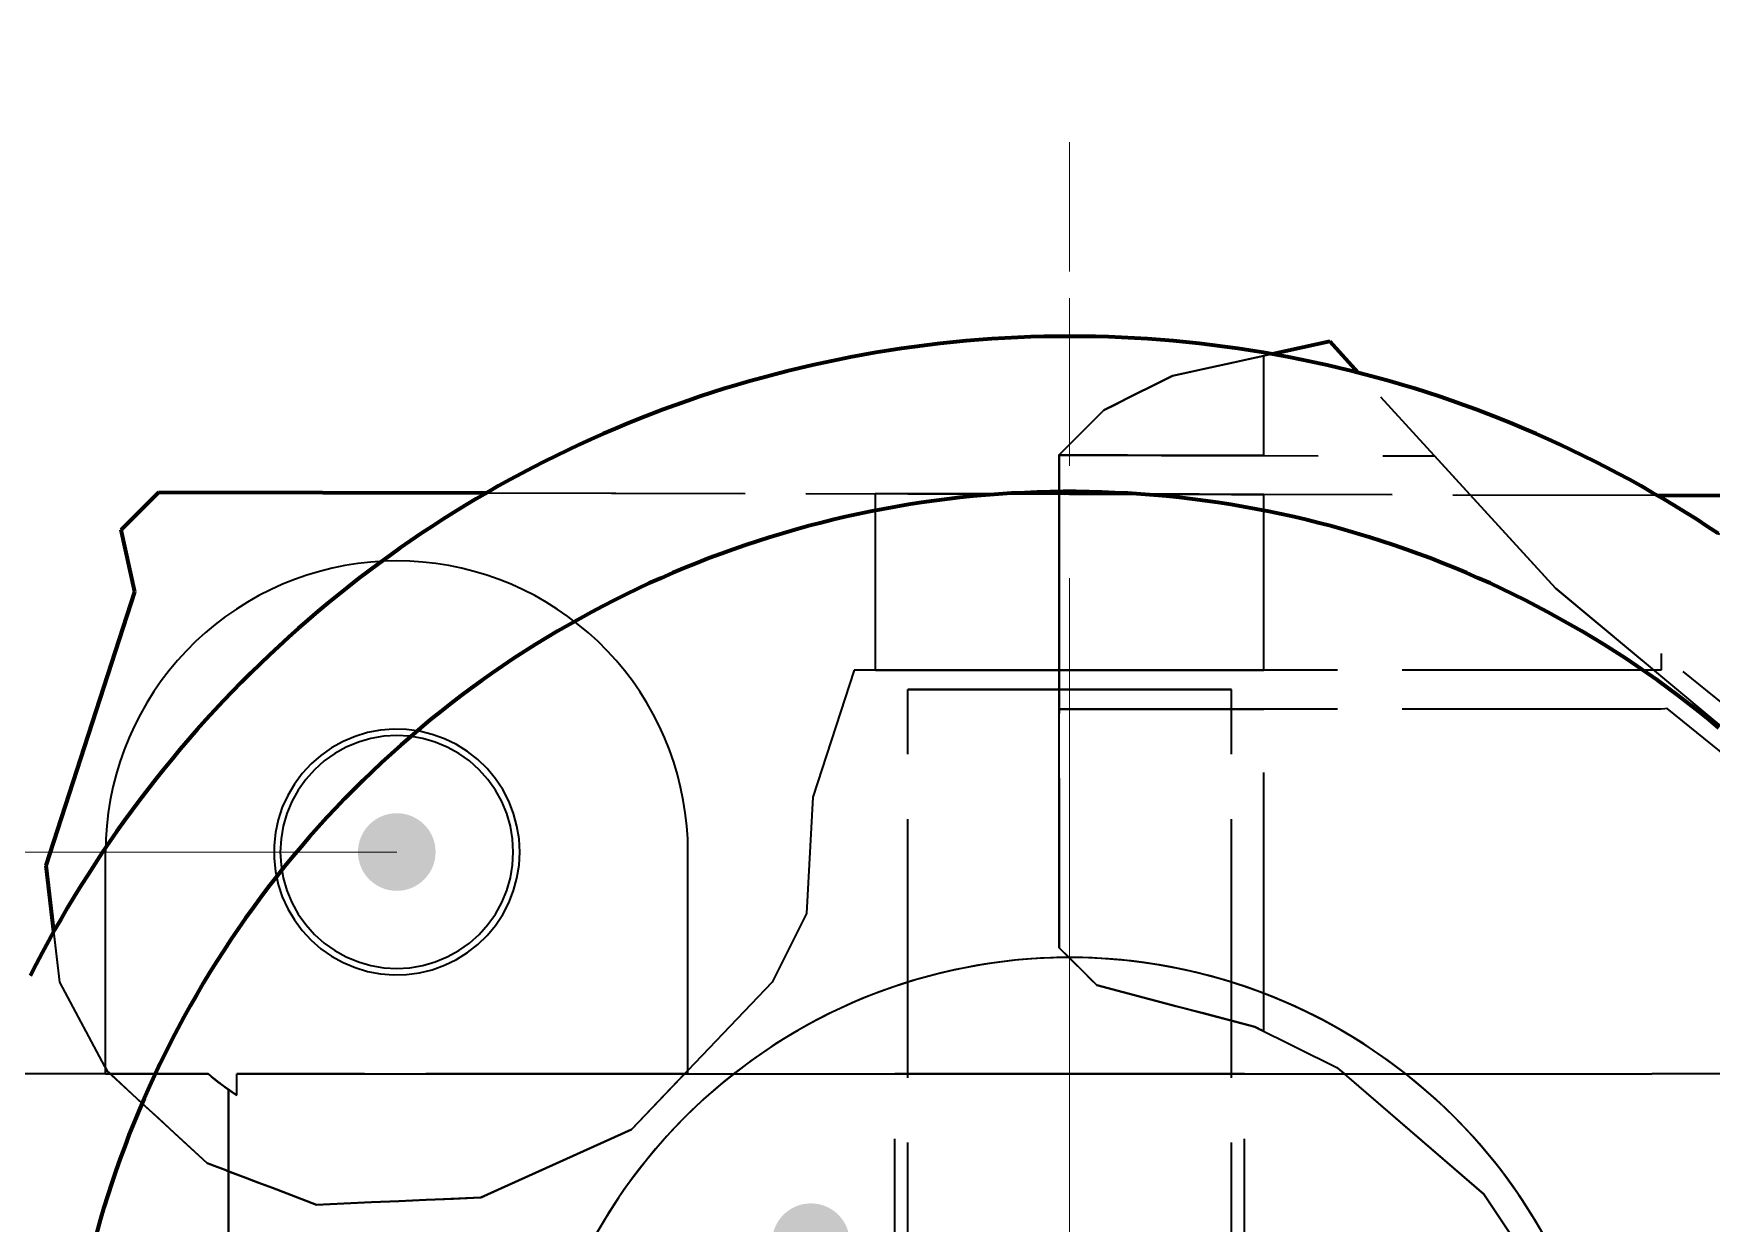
# Model space of a CAD drawing. Header units: millimetres. Extents: x 0 to 2208, y 0 to 420.
# Drawn here: x 793.34 to 819.27, y 328.95 to 347.33 of the extents above; entities that cross this region are included whole.
import ezdxf

# ---------------------------------------------------------------- set-up
doc = ezdxf.new("R2010")
doc.units = ezdxf.units.MM
doc.linetypes.add('IRAM-E-TRAZOS', pattern=[5, 4, -1])
doc.linetypes.add('IRAM-F-TRAZO-PUNTO', pattern=[20, 15, -2, 1, -2])
for name, color, linetype, lineweight in [('01-VISIBLE', 7, 'CONTINUOUS', 70), ('02-OCULTA', 4, 'IRAM-E-TRAZOS', 35), ('03-EJE', 1, 'IRAM-F-TRAZO-PUNTO', 18), ('08-FINA', 5, 'CONTINUOUS', 18)]:
    doc.layers.add(name, color=color, linetype=linetype, lineweight=lineweight)

msp = doc.modelspace()

# ---------------------------------------------------------------- hatches: boundary and pattern name
at = {"layer": '08-FINA'}
h = msp.add_hatch(color=7, dxfattribs=at)
h.dxf.hatch_style = 1
edge = h.paths.add_edge_path()
edge.add_arc((798.954, 334.685), 0.6, 0, 360)
h = msp.add_hatch(color=7, dxfattribs=at)
h.dxf.hatch_style = 1
edge = h.paths.add_edge_path()
edge.add_arc((805.354, 328.655), 0.6, 0, 360)

# ---------------------------------------------------------------- linework, layer by layer
at = {"layer": '01-VISIBLE'}
for points in [[(809.354, 342.655), (809.154, 342.654), (808.953, 342.651), (808.753, 342.645), (808.552, 342.637), (808.352, 342.627), (808.152, 342.615), (807.952, 342.6), (807.752, 342.584), (807.552, 342.565), (807.353, 342.543), (807.154, 342.52), (806.955, 342.494), (806.756, 342.467), (806.558, 342.437), (806.36, 342.404), (806.163, 342.37), (805.966, 342.333), (805.769, 342.294), (805.573, 342.253), (805.377, 342.21), (805.181, 342.165), (804.987, 342.117), (804.792, 342.067), (804.599, 342.015), (804.406, 341.961), (804.213, 341.905), (804.021, 341.847), (803.83, 341.786), (803.64, 341.724), (803.45, 341.659), (803.261, 341.592), (803.072, 341.523), (802.885, 341.452), (802.698, 341.379), (802.512, 341.304), (802.327, 341.227), (802.143, 341.147), (801.96, 341.066), (801.777, 340.983), (801.596, 340.897), (801.415, 340.81), (801.236, 340.72), (801.058, 340.629), (800.88, 340.535), (800.704, 340.44), (800.528, 340.343), (800.354, 340.243), (800.181, 340.142), (800.009, 340.039), (799.838, 339.934), (799.669, 339.827), (799.5, 339.718), (799.333, 339.608), (799.167, 339.495), (799.002, 339.381), (798.839, 339.264), (798.677, 339.146), (798.516, 339.026), (798.357, 338.905), (798.199, 338.781), (798.042, 338.656), (797.887, 338.529), (797.733, 338.401), (797.58, 338.27), (797.43, 338.138), (797.28, 338.005), (797.132, 337.869), (796.986, 337.732), (796.841, 337.594), (796.697, 337.454), (796.556, 337.312), (796.415, 337.168), (796.277, 337.024), (796.14, 336.877), (796.004, 336.729), (795.871, 336.58), (795.739, 336.429), (795.608, 336.276), (795.48, 336.122), (795.353, 335.967), (795.228, 335.81), (795.104, 335.652), (794.983, 335.493), (794.863, 335.332), (794.745, 335.17), (794.629, 335.007), (794.514, 334.842), (794.402, 334.676), (794.291, 334.509), (794.182, 334.34), (794.075, 334.171), (793.97, 334), (793.867, 333.828), (793.766, 333.655), (793.666, 333.481), (793.569, 333.305), (793.474, 333.129), (793.38, 332.952), (793.289, 332.773)], [(819.375, 339.608), (819.208, 339.718), (819.04, 339.827), (818.87, 339.934), (818.699, 340.039), (818.527, 340.142), (818.354, 340.243), (818.18, 340.343), (818.005, 340.44), (817.828, 340.535), (817.651, 340.629), (817.472, 340.72), (817.293, 340.81), (817.112, 340.897), (816.931, 340.983), (816.749, 341.066), (816.565, 341.147), (816.381, 341.227), (816.196, 341.304), (816.01, 341.379), (815.824, 341.452), (815.636, 341.523), (815.448, 341.592), (815.259, 341.659), (815.069, 341.724), (814.878, 341.786), (814.687, 341.847), (814.495, 341.905), (814.303, 341.961), (814.11, 342.015), (813.916, 342.067), (813.722, 342.117), (813.527, 342.165), (813.332, 342.21), (813.136, 342.253), (812.94, 342.294), (812.743, 342.333), (812.546, 342.37), (812.348, 342.404), (812.15, 342.437), (811.952, 342.467), (811.753, 342.494), (811.554, 342.52), (811.355, 342.543), (811.156, 342.565), (810.956, 342.584), (810.756, 342.6), (810.556, 342.615), (810.356, 342.627), (810.156, 342.637), (809.956, 342.645), (809.755, 342.651), (809.555, 342.654), (809.354, 342.655)], [(813.374, 342.575), (812.484, 342.381)], [(813.815, 342.093), (813.374, 342.575)], [(819.39, 336.598), (819.236, 336.726), (819.081, 336.852), (818.923, 336.975), (818.765, 337.097), (818.604, 337.217), (818.443, 337.334), (818.279, 337.45), (818.114, 337.563), (817.948, 337.674), (817.781, 337.783), (817.611, 337.89), (817.441, 337.995), (817.269, 338.098), (817.096, 338.198), (816.922, 338.296), (816.747, 338.392), (816.57, 338.486), (816.392, 338.577), (816.213, 338.666), (816.033, 338.753), (815.851, 338.838), (815.669, 338.92), (815.485, 339), (815.301, 339.077), (815.116, 339.152), (814.929, 339.225), (814.742, 339.295), (814.554, 339.363), (814.365, 339.428), (814.175, 339.491), (813.984, 339.552), (813.793, 339.61), (813.601, 339.666), (813.408, 339.719), (813.214, 339.77), (813.02, 339.818), (812.825, 339.864), (812.63, 339.907), (812.434, 339.948), (812.238, 339.986), (812.041, 340.022), (811.844, 340.055), (811.646, 340.086), (811.448, 340.114), (811.25, 340.139), (811.051, 340.162), (810.852, 340.183), (810.653, 340.201), (810.453, 340.216), (810.254, 340.229), (810.054, 340.239), (809.854, 340.247), (809.654, 340.252), (809.454, 340.255), (809.254, 340.255), (809.054, 340.252), (808.854, 340.247), (808.654, 340.239), (808.455, 340.229), (808.255, 340.216), (808.055, 340.201), (807.856, 340.183), (807.657, 340.162), (807.459, 340.139), (807.26, 340.114), (807.062, 340.086), (806.864, 340.055), (806.667, 340.022), (806.47, 339.986), (806.274, 339.948), (806.078, 339.907), (805.883, 339.864), (805.688, 339.818), (805.494, 339.77), (805.3, 339.719), (805.108, 339.666), (804.916, 339.61), (804.724, 339.552), (804.534, 339.491), (804.344, 339.428), (804.155, 339.363), (803.966, 339.295), (803.779, 339.225), (803.593, 339.152), (803.407, 339.077), (803.223, 339), (803.04, 338.92), (802.857, 338.838), (802.676, 338.753), (802.496, 338.666), (802.317, 338.577), (802.139, 338.486), (801.962, 338.392), (801.786, 338.296), (801.612, 338.198), (801.439, 338.098), (801.267, 337.995), (801.097, 337.89), (800.928, 337.783), (800.76, 337.674), (800.594, 337.563), (800.429, 337.45), (800.266, 337.334), (800.104, 337.217), (799.944, 337.097), (799.785, 336.975), (799.628, 336.852), (799.472, 336.726), (799.318, 336.598), (799.166, 336.468), (799.015, 336.337), (798.866, 336.203), (798.719, 336.068), (798.574, 335.931), (798.43, 335.791), (798.288, 335.65), (798.148, 335.508), (798.01, 335.363), (797.873, 335.217), (797.739, 335.069), (797.606, 334.919), (797.476, 334.767), (797.347, 334.614), (797.22, 334.459), (797.095, 334.303), (796.973, 334.145), (796.852, 333.986), (796.734, 333.824), (796.617, 333.662), (796.503, 333.498), (796.39, 333.332), (796.28, 333.165), (796.172, 332.997), (796.066, 332.827), (795.962, 332.656), (795.861, 332.484), (795.762, 332.31), (795.665, 332.135), (795.57, 331.959), (795.477, 331.782), (795.387, 331.603), (795.299, 331.424), (795.213, 331.243), (795.13, 331.061), (795.049, 330.878), (794.971, 330.694), (794.894, 330.509), (794.82, 330.323), (794.749, 330.136), (794.68, 329.949), (794.613, 329.76), (794.549, 329.571), (794.487, 329.38), (794.428, 329.189), (794.371, 328.998), (794.316, 328.805)], [(794.694, 339.665), (795.274, 340.245)], [(795.274, 340.245), (800.34, 340.235)], [(818.428, 340.201), (852.744, 340.135)], [(794.904, 338.705), (794.694, 339.665)], [(793.534, 334.475), (794.904, 338.705)], [(793.653, 333.457), (793.534, 334.475)]]:
    msp.add_lwpolyline(points, dxfattribs=at)
at = {"layer": '02-OCULTA'}
for points in [[(819.401, 339.59), (819.234, 339.701), (819.067, 339.81), (818.897, 339.917), (818.727, 340.022), (818.556, 340.125), (818.383, 340.227), (818.209, 340.326), (818.035, 340.424), (817.859, 340.519), (817.682, 340.613), (817.504, 340.704), (817.325, 340.794), (817.145, 340.882), (816.964, 340.967), (816.782, 341.051), (816.599, 341.133), (816.415, 341.212), (816.231, 341.29), (816.045, 341.365), (815.859, 341.438), (815.672, 341.51), (815.484, 341.579), (815.296, 341.646), (815.106, 341.711), (814.916, 341.774), (814.726, 341.835), (814.534, 341.893), (814.342, 341.95), (814.15, 342.004), (813.956, 342.057), (813.763, 342.107), (813.568, 342.155), (813.373, 342.201), (813.178, 342.244), (812.982, 342.286), (812.786, 342.325), (812.589, 342.362), (812.392, 342.397), (812.195, 342.429), (811.997, 342.46), (811.799, 342.488), (811.6, 342.514), (811.401, 342.538), (811.202, 342.56), (811.003, 342.579), (810.804, 342.597), (810.604, 342.612), (810.404, 342.624), (810.205, 342.635), (810.005, 342.643), (809.805, 342.649), (809.604, 342.653), (809.404, 342.655), (809.204, 342.654), (809.004, 342.652), (808.804, 342.647), (808.604, 342.639), (808.404, 342.63), (808.204, 342.618), (808.004, 342.604), (807.805, 342.588), (807.605, 342.57), (807.406, 342.549), (807.207, 342.527), (807.009, 342.502), (806.811, 342.474), (806.613, 342.445), (806.415, 342.413), (806.218, 342.38), (806.021, 342.344), (805.824, 342.305), (805.628, 342.265), (805.432, 342.223), (805.237, 342.178), (805.043, 342.131), (804.849, 342.082), (804.655, 342.031), (804.462, 341.977), (804.27, 341.922), (804.078, 341.864), (803.887, 341.805), (803.697, 341.743), (803.507, 341.679), (803.318, 341.613), (803.13, 341.545), (802.942, 341.474), (802.756, 341.402), (802.57, 341.328), (802.385, 341.251), (802.201, 341.173), (802.018, 341.092), (801.835, 341.009), (801.654, 340.925), (801.473, 340.838), (801.294, 340.75), (801.116, 340.659), (800.938, 340.566), (800.762, 340.472), (800.586, 340.375), (800.412, 340.277), (800.239, 340.176), (800.067, 340.074), (799.896, 339.97), (799.726, 339.864), (799.558, 339.756), (799.39, 339.646), (799.224, 339.534), (799.059, 339.42), (798.896, 339.305), (798.734, 339.188), (798.573, 339.069), (798.413, 338.948), (798.255, 338.825), (798.098, 338.701), (797.942, 338.575), (797.788, 338.447), (797.636, 338.318), (797.484, 338.187), (797.335, 338.054), (797.186, 337.919), (797.04, 337.783), (796.894, 337.646), (796.751, 337.506), (796.609, 337.365), (796.468, 337.223), (796.329, 337.079), (796.192, 336.933), (796.056, 336.786), (795.922, 336.637), (795.789, 336.487), (795.659, 336.336), (795.53, 336.183), (795.402, 336.028), (795.277, 335.872), (795.153, 335.715), (795.031, 335.556), (794.91, 335.396), (794.792, 335.235), (794.675, 335.073), (794.56, 334.909), (794.447, 334.744), (794.336, 334.577), (794.226, 334.409), (794.119, 334.241), (794.013, 334.071), (793.909, 333.899), (793.808, 333.727), (793.708, 333.554), (793.61, 333.379), (793.514, 333.204), (793.42, 333.027), (793.327, 332.849)], [(813.374, 342.575), (810.944, 342.045)], [(812.484, 342.381), (810.944, 342.045)], [(810.944, 342.045), (811.179, 342.096), (811.414, 342.148), (811.649, 342.199), (811.884, 342.25), (812.119, 342.301), (812.354, 342.353)], [(812.354, 342.353), (812.119, 342.301), (811.884, 342.25), (811.649, 342.199), (811.414, 342.148), (811.179, 342.096), (810.944, 342.045)], [(812.354, 340.812), (812.354, 342.353)], [(816.864, 338.765), (813.374, 342.575)], [(816.864, 338.765), (813.815, 342.093)], [(810.944, 342.045), (809.884, 341.515)], [(810.944, 342.045), (810.768, 341.957), (810.591, 341.868), (810.414, 341.78), (810.238, 341.692), (810.061, 341.603), (809.884, 341.515)], [(809.884, 341.515), (810.061, 341.603), (810.238, 341.692), (810.414, 341.78), (810.591, 341.868), (810.768, 341.957), (810.944, 342.045)], [(810.944, 342.045), (809.884, 341.515)], [(809.884, 341.515), (809.194, 340.825)], [(809.884, 341.515), (809.194, 340.825)], [(809.194, 340.825), (809.309, 340.94), (809.424, 341.055), (809.539, 341.17), (809.654, 341.285), (809.769, 341.4), (809.884, 341.515)], [(809.884, 341.515), (809.769, 341.4), (809.654, 341.285), (809.539, 341.17), (809.424, 341.055), (809.309, 340.94), (809.194, 340.825)], [(809.194, 340.825), (809.194, 333.205)], [(809.194, 340.825), (809.194, 333.205)], [(809.194, 340.818), (809.194, 340.825)], [(809.194, 340.818), (809.194, 340.825)], [(809.194, 336.895), (809.194, 340.818)], [(809.194, 340.818), (814.993, 340.807)], [(809.194, 340.818), (814.993, 340.807)], [(809.194, 340.818), (809.721, 340.817), (810.248, 340.816), (810.774, 340.815), (811.301, 340.814), (811.828, 340.813), (812.354, 340.812)], [(812.354, 340.812), (811.828, 340.813), (811.301, 340.814), (810.774, 340.815), (810.248, 340.816), (809.721, 340.817), (809.194, 340.818)], [(809.194, 336.895), (809.194, 340.818)], [(814.993, 340.807), (816.864, 338.765)], [(814.993, 340.807), (816.864, 338.765)], [(794.694, 339.665), (795.274, 340.245)], [(795.274, 340.245), (852.744, 340.135)], [(800.34, 340.235), (818.428, 340.201)], [(812.354, 340.212), (811.854, 340.213), (811.354, 340.214), (810.854, 340.215), (810.354, 340.216), (809.854, 340.217), (809.354, 340.218), (808.854, 340.219), (808.354, 340.22), (807.854, 340.221), (807.354, 340.222), (806.854, 340.223), (806.354, 340.224)], [(806.354, 340.224), (806.854, 340.223), (807.354, 340.222), (807.854, 340.221), (808.354, 340.22), (808.854, 340.219), (809.354, 340.218), (809.854, 340.217), (810.354, 340.216), (810.854, 340.215), (811.354, 340.214), (811.854, 340.213), (812.354, 340.212)], [(806.354, 337.495), (806.354, 340.224)], [(812.354, 337.495), (812.354, 340.212)], [(794.904, 338.705), (794.694, 339.665)], [(803.454, 334.685), (803.45, 334.887), (803.436, 335.088), (803.413, 335.289), (803.382, 335.489), (803.341, 335.686), (803.292, 335.882), (803.234, 336.076), (803.167, 336.266), (803.092, 336.454), (803.009, 336.637), (802.917, 336.817), (802.817, 336.993), (802.71, 337.164), (802.595, 337.33), (802.472, 337.491), (802.343, 337.646), (802.207, 337.795), (802.064, 337.938), (801.915, 338.074), (801.76, 338.203), (801.599, 338.326), (801.433, 338.441), (801.262, 338.548), (801.087, 338.648), (800.907, 338.739), (800.723, 338.823), (800.535, 338.898), (800.345, 338.965), (800.151, 339.023), (799.956, 339.072), (799.758, 339.113), (799.558, 339.144), (799.358, 339.167), (799.156, 339.18), (798.954, 339.185), (798.752, 339.18), (798.551, 339.167), (798.35, 339.144), (798.151, 339.113), (797.953, 339.072), (797.757, 339.023), (797.564, 338.965), (797.373, 338.898), (797.186, 338.823), (797.002, 338.739), (796.822, 338.648), (796.646, 338.548), (796.475, 338.441), (796.309, 338.326), (796.148, 338.203), (795.993, 338.074), (795.844, 337.938), (795.702, 337.795), (795.565, 337.646), (795.436, 337.491), (795.314, 337.33), (795.199, 337.164), (795.091, 336.993), (794.991, 336.817), (794.9, 336.637), (794.816, 336.454), (794.741, 336.266), (794.674, 336.076), (794.616, 335.882), (794.567, 335.686), (794.526, 335.489), (794.495, 335.289), (794.472, 335.088), (794.459, 334.887), (794.454, 334.685)], [(803.454, 334.685), (803.45, 334.887), (803.436, 335.088), (803.413, 335.289), (803.382, 335.489), (803.341, 335.686), (803.292, 335.882), (803.234, 336.076), (803.167, 336.266), (803.092, 336.454), (803.009, 336.637), (802.917, 336.817), (802.817, 336.993), (802.71, 337.164), (802.595, 337.33), (802.472, 337.491), (802.343, 337.646), (802.207, 337.795), (802.064, 337.938), (801.915, 338.074), (801.76, 338.203), (801.599, 338.326), (801.433, 338.441), (801.262, 338.548), (801.087, 338.648), (800.907, 338.739), (800.723, 338.823), (800.535, 338.898), (800.345, 338.965), (800.151, 339.023), (799.956, 339.072), (799.758, 339.113), (799.558, 339.144), (799.358, 339.167), (799.156, 339.18), (798.954, 339.185), (798.752, 339.18), (798.551, 339.167), (798.35, 339.144), (798.151, 339.113), (797.953, 339.072), (797.757, 339.023), (797.564, 338.965), (797.373, 338.898), (797.186, 338.823), (797.002, 338.739), (796.822, 338.648), (796.646, 338.548), (796.475, 338.441), (796.309, 338.326), (796.148, 338.203), (795.993, 338.074), (795.844, 337.938), (795.702, 337.795), (795.565, 337.646), (795.436, 337.491), (795.314, 337.33), (795.199, 337.164), (795.091, 336.993), (794.991, 336.817), (794.9, 336.637), (794.816, 336.454), (794.741, 336.266), (794.674, 336.076), (794.616, 335.882), (794.567, 335.686), (794.526, 335.489), (794.495, 335.289), (794.472, 335.088), (794.459, 334.887), (794.454, 334.685)], [(793.534, 334.475), (794.904, 338.705)], [(822.054, 334.425), (816.864, 338.765)], [(816.864, 338.765), (822.054, 334.425)], [(816.864, 338.765), (822.054, 334.425)], [(822.054, 334.425), (816.864, 338.765)], [(818.494, 337.755), (818.494, 337.495)], [(821.944, 334.955), (818.494, 337.755)], [(818.494, 337.755), (818.494, 337.495)], [(821.944, 334.955), (818.494, 337.755)], [(806.024, 337.495), (805.384, 335.535)], [(806.024, 337.495), (805.384, 335.535)], [(818.494, 337.495), (806.024, 337.495)], [(818.494, 337.495), (806.024, 337.495)], [(812.354, 337.495), (811.854, 337.495), (811.354, 337.495), (810.854, 337.495), (810.354, 337.495), (809.854, 337.495), (809.354, 337.495), (808.854, 337.495), (808.354, 337.495), (807.854, 337.495), (807.354, 337.495), (806.854, 337.495), (806.354, 337.495)], [(806.354, 337.495), (806.854, 337.495), (807.354, 337.495), (807.854, 337.495), (808.354, 337.495), (808.854, 337.495), (809.354, 337.495), (809.854, 337.495), (810.354, 337.495), (810.854, 337.495), (811.354, 337.495), (811.854, 337.495), (812.354, 337.495)], [(811.854, 337.195), (811.354, 337.195), (810.854, 337.195), (810.354, 337.195), (809.854, 337.195), (809.354, 337.195), (808.854, 337.195), (808.354, 337.195), (807.854, 337.195), (807.354, 337.195), (806.854, 337.195)], [(806.854, 337.195), (807.354, 337.195), (807.854, 337.195), (808.354, 337.195), (808.854, 337.195), (809.354, 337.195), (809.854, 337.195), (810.354, 337.195), (810.854, 337.195), (811.354, 337.195), (811.854, 337.195)], [(806.854, 316.195), (806.854, 337.195)], [(811.854, 316.195), (811.854, 337.195)], [(809.194, 336.895), (809.721, 336.895), (810.248, 336.895), (810.774, 336.895), (811.301, 336.895), (811.828, 336.895), (812.354, 336.895)], [(812.354, 336.895), (811.828, 336.895), (811.301, 336.895), (810.774, 336.895), (810.248, 336.895), (809.721, 336.895), (809.194, 336.895)], [(809.194, 333.205), (809.194, 336.895)], [(809.194, 333.205), (809.194, 336.895)], [(818.494, 336.895), (809.194, 336.895)], [(818.494, 336.895), (809.194, 336.895)], [(812.354, 331.916), (812.354, 336.895)], [(818.553, 336.898), (818.494, 336.895)], [(818.553, 336.898), (818.494, 336.895)], [(818.591, 336.904), (818.553, 336.898)], [(818.591, 336.904), (818.553, 336.898)], [(821.566, 334.489), (818.591, 336.904)], [(821.566, 334.489), (818.591, 336.904)], [(800.854, 334.685), (800.843, 334.887), (800.811, 335.087), (800.758, 335.282), (800.684, 335.47), (800.591, 335.65), (800.479, 335.818), (800.35, 335.974), (800.205, 336.115), (800.046, 336.24), (799.875, 336.347), (799.693, 336.435), (799.503, 336.504), (799.306, 336.552), (799.106, 336.579), (798.904, 336.584), (798.702, 336.568), (798.503, 336.531), (798.31, 336.472), (798.123, 336.394), (797.946, 336.296), (797.781, 336.179), (797.629, 336.046), (797.491, 335.898), (797.371, 335.735), (797.268, 335.561), (797.185, 335.377), (797.121, 335.185), (797.078, 334.987), (797.057, 334.786), (797.057, 334.584), (797.078, 334.383), (797.121, 334.185), (797.185, 333.993), (797.268, 333.809), (797.371, 333.635), (797.491, 333.472), (797.629, 333.324), (797.781, 333.191), (797.946, 333.074), (798.123, 332.976), (798.31, 332.898), (798.503, 332.839), (798.702, 332.802), (798.904, 332.786), (799.106, 332.791), (799.306, 332.818), (799.503, 332.866), (799.693, 332.935), (799.875, 333.023), (800.046, 333.13), (800.205, 333.255), (800.35, 333.396), (800.479, 333.552), (800.591, 333.72), (800.684, 333.9), (800.758, 334.088), (800.811, 334.283), (800.843, 334.483), (800.854, 334.685)], [(800.854, 334.685), (800.843, 334.887), (800.811, 335.087), (800.758, 335.282), (800.684, 335.47), (800.591, 335.65), (800.479, 335.818), (800.35, 335.974), (800.205, 336.115), (800.046, 336.24), (799.875, 336.347), (799.693, 336.435), (799.503, 336.504), (799.306, 336.552), (799.106, 336.579), (798.904, 336.584), (798.702, 336.568), (798.503, 336.531), (798.31, 336.472), (798.123, 336.394), (797.946, 336.296), (797.781, 336.179), (797.629, 336.046), (797.491, 335.898), (797.371, 335.735), (797.268, 335.561), (797.185, 335.377), (797.121, 335.185), (797.078, 334.987), (797.057, 334.786), (797.057, 334.584), (797.078, 334.383), (797.121, 334.185), (797.185, 333.993), (797.268, 333.809), (797.371, 333.635), (797.491, 333.472), (797.629, 333.324), (797.781, 333.191), (797.946, 333.074), (798.123, 332.976), (798.31, 332.898), (798.503, 332.839), (798.702, 332.802), (798.904, 332.786), (799.106, 332.791), (799.306, 332.818), (799.503, 332.866), (799.693, 332.935), (799.875, 333.023), (800.046, 333.13), (800.205, 333.255), (800.35, 333.396), (800.479, 333.552), (800.591, 333.72), (800.684, 333.9), (800.758, 334.088), (800.811, 334.283), (800.843, 334.483), (800.854, 334.685)], [(800.754, 334.685), (800.743, 334.887), (800.709, 335.086), (800.653, 335.28), (800.576, 335.466), (800.478, 335.643), (800.361, 335.807), (800.227, 335.958), (800.076, 336.092), (799.912, 336.209), (799.735, 336.307), (799.549, 336.384), (799.355, 336.44), (799.156, 336.474), (798.954, 336.485), (798.753, 336.474), (798.554, 336.44), (798.36, 336.384), (798.173, 336.307), (797.997, 336.209), (797.832, 336.092), (797.681, 335.958), (797.547, 335.807), (797.43, 335.643), (797.332, 335.466), (797.255, 335.28), (797.199, 335.086), (797.165, 334.887), (797.154, 334.685), (797.165, 334.483), (797.199, 334.284), (797.255, 334.09), (797.332, 333.904), (797.43, 333.727), (797.547, 333.563), (797.681, 333.412), (797.832, 333.278), (797.997, 333.161), (798.173, 333.063), (798.36, 332.986), (798.554, 332.93), (798.753, 332.896), (798.954, 332.885), (799.156, 332.896), (799.355, 332.93), (799.549, 332.986), (799.735, 333.063), (799.912, 333.161), (800.076, 333.278), (800.227, 333.412), (800.361, 333.563), (800.478, 333.727), (800.576, 333.904), (800.653, 334.09), (800.709, 334.284), (800.743, 334.483), (800.754, 334.685)], [(800.754, 334.685), (800.743, 334.887), (800.709, 335.086), (800.653, 335.28), (800.576, 335.466), (800.478, 335.643), (800.361, 335.807), (800.227, 335.958), (800.076, 336.092), (799.912, 336.209), (799.735, 336.307), (799.549, 336.384), (799.355, 336.44), (799.156, 336.474), (798.954, 336.485), (798.753, 336.474), (798.554, 336.44), (798.36, 336.384), (798.173, 336.307), (797.997, 336.209), (797.832, 336.092), (797.681, 335.958), (797.547, 335.807), (797.43, 335.643), (797.332, 335.466), (797.255, 335.28), (797.199, 335.086), (797.165, 334.887), (797.154, 334.685), (797.165, 334.483), (797.199, 334.284), (797.255, 334.09), (797.332, 333.904), (797.43, 333.727), (797.547, 333.563), (797.681, 333.412), (797.832, 333.278), (797.997, 333.161), (798.173, 333.063), (798.36, 332.986), (798.554, 332.93), (798.753, 332.896), (798.954, 332.885), (799.156, 332.896), (799.355, 332.93), (799.549, 332.986), (799.735, 333.063), (799.912, 333.161), (800.076, 333.278), (800.227, 333.412), (800.361, 333.563), (800.478, 333.727), (800.576, 333.904), (800.653, 334.09), (800.709, 334.284), (800.743, 334.483), (800.754, 334.685)], [(800.754, 334.685), (800.743, 334.887), (800.709, 335.086), (800.653, 335.28), (800.576, 335.466), (800.478, 335.643), (800.361, 335.807), (800.227, 335.958), (800.076, 336.092), (799.912, 336.209), (799.735, 336.307), (799.549, 336.384), (799.355, 336.44), (799.156, 336.474), (798.954, 336.485), (798.753, 336.474), (798.554, 336.44), (798.36, 336.384), (798.173, 336.307), (797.997, 336.209), (797.832, 336.092), (797.681, 335.958), (797.547, 335.807), (797.43, 335.643), (797.332, 335.466), (797.255, 335.28), (797.199, 335.086), (797.165, 334.887), (797.154, 334.685), (797.165, 334.483), (797.199, 334.284), (797.255, 334.09), (797.332, 333.904), (797.43, 333.727), (797.547, 333.563), (797.681, 333.412), (797.832, 333.278), (797.997, 333.161), (798.173, 333.063), (798.36, 332.986), (798.554, 332.93), (798.753, 332.896), (798.954, 332.885), (799.156, 332.896), (799.355, 332.93), (799.549, 332.986), (799.735, 333.063), (799.912, 333.161), (800.076, 333.278), (800.227, 333.412), (800.361, 333.563), (800.478, 333.727), (800.576, 333.904), (800.653, 334.09), (800.709, 334.284), (800.743, 334.483), (800.754, 334.685)], [(800.754, 334.685), (800.743, 334.887), (800.709, 335.086), (800.653, 335.28), (800.576, 335.466), (800.478, 335.643), (800.361, 335.807), (800.227, 335.958), (800.076, 336.092), (799.912, 336.209), (799.735, 336.307), (799.549, 336.384), (799.355, 336.44), (799.156, 336.474), (798.954, 336.485), (798.753, 336.474), (798.554, 336.44), (798.36, 336.384), (798.173, 336.307), (797.997, 336.209), (797.832, 336.092), (797.681, 335.958), (797.547, 335.807), (797.43, 335.643), (797.332, 335.466), (797.255, 335.28), (797.199, 335.086), (797.165, 334.887), (797.154, 334.685), (797.165, 334.483), (797.199, 334.284), (797.255, 334.09), (797.332, 333.904), (797.43, 333.727), (797.547, 333.563), (797.681, 333.412), (797.832, 333.278), (797.997, 333.161), (798.173, 333.063), (798.36, 332.986), (798.554, 332.93), (798.753, 332.896), (798.954, 332.885), (799.156, 332.896), (799.355, 332.93), (799.549, 332.986), (799.735, 333.063), (799.912, 333.161), (800.076, 333.278), (800.227, 333.412), (800.361, 333.563), (800.478, 333.727), (800.576, 333.904), (800.653, 334.09), (800.709, 334.284), (800.743, 334.483), (800.754, 334.685)], [(805.384, 335.535), (805.284, 333.735)], [(805.384, 335.535), (805.284, 333.735)], [(794.454, 331.255), (794.454, 334.685)], [(794.454, 331.255), (794.454, 334.685)], [(794.454, 331.351), (794.454, 334.685)], [(794.454, 331.351), (794.454, 334.685)], [(803.454, 331.255), (803.454, 334.685)], [(803.454, 331.255), (803.454, 334.685)], [(803.454, 331.309), (803.454, 334.685)], [(803.454, 331.309), (803.454, 334.685)], [(793.744, 332.675), (793.534, 334.475)], [(805.284, 333.735), (804.754, 332.675)], [(805.284, 333.735), (804.754, 332.675)], [(793.744, 332.675), (793.653, 333.457)], [(816.62, 328.869), (816.518, 329.042), (816.411, 329.212), (816.3, 329.379), (816.185, 329.544), (816.066, 329.705), (815.944, 329.864), (815.818, 330.02), (815.688, 330.173), (815.554, 330.323), (815.417, 330.469), (815.276, 330.612), (815.132, 330.752), (814.985, 330.888), (814.834, 331.021), (814.681, 331.15), (814.524, 331.276), (814.364, 331.397), (814.202, 331.515), (814.037, 331.629), (813.869, 331.739), (813.698, 331.845), (813.525, 331.946), (813.35, 332.044), (813.172, 332.137), (812.992, 332.226), (812.81, 332.311), (812.627, 332.391), (812.441, 332.467), (812.253, 332.539), (812.064, 332.606), (811.873, 332.668), (811.681, 332.726), (811.488, 332.779), (811.293, 332.828), (811.097, 332.872), (810.901, 332.911), (810.703, 332.946), (810.504, 332.976), (810.305, 333.001), (810.106, 333.021), (809.906, 333.037), (809.705, 333.048), (809.505, 333.054), (809.304, 333.055), (809.103, 333.051), (808.903, 333.043), (808.703, 333.03), (808.503, 333.012), (808.303, 332.989), (808.105, 332.962), (807.907, 332.929), (807.709, 332.892), (807.513, 332.851), (807.318, 332.804), (807.124, 332.753), (806.931, 332.698), (806.739, 332.638), (806.549, 332.573), (806.361, 332.504), (806.174, 332.43), (805.99, 332.352), (805.807, 332.269), (805.626, 332.182), (805.447, 332.091), (805.271, 331.996), (805.096, 331.896), (804.925, 331.792), (804.755, 331.684), (804.589, 331.572), (804.425, 331.457), (804.264, 331.337), (804.106, 331.213), (803.95, 331.086), (803.798, 330.955), (803.649, 330.821), (803.504, 330.683), (803.361, 330.541), (803.223, 330.396), (803.087, 330.248), (802.955, 330.097), (802.827, 329.943), (802.703, 329.785), (802.582, 329.625), (802.465, 329.462), (802.352, 329.296), (802.244, 329.127), (802.139, 328.956), (802.038, 328.782)], [(814.55, 331.255), (814.392, 331.377), (814.23, 331.495), (814.066, 331.609), (813.899, 331.719), (813.729, 331.826), (813.557, 331.928), (813.383, 332.026), (813.206, 332.12), (813.027, 332.209), (812.846, 332.295), (812.663, 332.376), (812.479, 332.452), (812.292, 332.525), (812.104, 332.592), (811.914, 332.655), (811.723, 332.714), (811.53, 332.768), (811.336, 332.818), (811.141, 332.863), (810.945, 332.903), (810.748, 332.939), (810.551, 332.969), (810.352, 332.995), (810.153, 333.017), (809.954, 333.034), (809.754, 333.045), (809.554, 333.053), (809.354, 333.055), (809.154, 333.053), (808.954, 333.045), (808.754, 333.034), (808.555, 333.017), (808.356, 332.995), (808.158, 332.969), (807.96, 332.939), (807.763, 332.903), (807.567, 332.863), (807.372, 332.818), (807.178, 332.768), (806.986, 332.714), (806.794, 332.655), (806.605, 332.592), (806.416, 332.525), (806.23, 332.452), (806.045, 332.376), (805.862, 332.295), (805.681, 332.209), (805.502, 332.12), (805.325, 332.026), (805.151, 331.928), (804.979, 331.826), (804.809, 331.719), (804.643, 331.609), (804.478, 331.495), (804.317, 331.377), (804.158, 331.255)], [(809.194, 333.205), (809.344, 333.055)], [(809.194, 333.205), (809.291, 333.108), (809.388, 333.012), (809.484, 332.915), (809.581, 332.818), (809.678, 332.722), (809.774, 332.625)], [(809.774, 332.625), (809.678, 332.722), (809.581, 332.818), (809.484, 332.915), (809.388, 333.012), (809.291, 333.108), (809.194, 333.205)], [(809.194, 333.205), (809.774, 332.625)], [(816.584, 328.932), (816.478, 329.106), (816.369, 329.276), (816.255, 329.444), (816.138, 329.609), (816.016, 329.771), (815.891, 329.931), (815.762, 330.087), (815.629, 330.24), (815.492, 330.39), (815.352, 330.536), (815.208, 330.679), (815.061, 330.819), (814.911, 330.955), (814.757, 331.087), (814.6, 331.215), (814.44, 331.34), (814.278, 331.461), (814.112, 331.578), (813.944, 331.69), (813.772, 331.799), (813.599, 331.904), (813.423, 332.004), (813.244, 332.1), (813.063, 332.192), (812.88, 332.279), (812.695, 332.362), (812.508, 332.44), (812.32, 332.514), (812.129, 332.583), (811.937, 332.648), (811.743, 332.708), (811.548, 332.763), (811.352, 332.814), (811.155, 332.86), (810.956, 332.901), (810.757, 332.937), (810.556, 332.969), (810.355, 332.995), (810.154, 333.017), (809.952, 333.034), (809.749, 333.046), (809.547, 333.053), (809.344, 333.055)], [(809.344, 333.055), (809.774, 332.625)], [(814.55, 331.255), (814.391, 331.377), (814.23, 331.495), (814.065, 331.61), (813.898, 331.72), (813.728, 331.827), (813.555, 331.929), (813.381, 332.027), (813.204, 332.121), (813.024, 332.211), (812.843, 332.296), (812.66, 332.377), (812.475, 332.454), (812.288, 332.526), (812.099, 332.594), (811.909, 332.657), (811.717, 332.716), (811.524, 332.77), (811.33, 332.819), (811.135, 332.864), (810.938, 332.904), (810.741, 332.94), (810.543, 332.97), (810.344, 332.996), (810.145, 333.018), (809.945, 333.034), (809.745, 333.046), (809.545, 333.053), (809.344, 333.055)], [(794.484, 331.295), (793.744, 332.675)], [(794.484, 331.295), (793.744, 332.675)], [(804.754, 332.675), (802.584, 330.395)], [(804.754, 332.675), (802.584, 330.395)], [(809.774, 332.625), (812.214, 331.985)], [(809.774, 332.625), (810.181, 332.518), (810.588, 332.412), (810.994, 332.305), (811.401, 332.198), (811.808, 332.092), (812.214, 331.985)], [(812.214, 331.985), (811.808, 332.092), (811.401, 332.198), (810.994, 332.305), (810.588, 332.412), (810.181, 332.518), (809.774, 332.625)], [(809.774, 332.625), (812.214, 331.985)], [(812.214, 331.985), (813.484, 331.355)], [(812.214, 331.985), (812.238, 331.973), (812.261, 331.962), (812.284, 331.95), (812.308, 331.939), (812.331, 331.927), (812.354, 331.916)], [(812.354, 331.916), (812.331, 331.927), (812.308, 331.939), (812.284, 331.95), (812.261, 331.962), (812.238, 331.973), (812.214, 331.985)], [(812.214, 331.985), (813.484, 331.355)], [(794.454, 331.255), (792.608, 331.255)], [(794.454, 331.351), (794.484, 331.295)], [(794.454, 331.351), (794.484, 331.295)], [(794.454, 331.255), (796.041, 331.255)], [(796.041, 331.255), (794.454, 331.255)], [(794.454, 331.255), (796.041, 331.255)], [(796.024, 329.875), (794.484, 331.295)], [(796.024, 329.875), (794.484, 331.295)], [(794.484, 331.295), (794.528, 331.255)], [(794.484, 331.295), (794.528, 331.255)], [(796.024, 329.875), (795.775, 330.105), (795.525, 330.335), (795.276, 330.565), (795.026, 330.795), (794.777, 331.025), (794.528, 331.255)], [(794.528, 331.255), (794.777, 331.025), (795.026, 330.795), (795.276, 330.565), (795.525, 330.335), (795.775, 330.105), (796.024, 329.875)], [(794.528, 331.255), (796.041, 331.255)], [(794.528, 331.255), (796.041, 331.255)], [(796.041, 331.255), (794.528, 331.255)], [(796.041, 331.255), (796.076, 331.226), (796.112, 331.196), (796.147, 331.168), (796.183, 331.139), (796.22, 331.111), (796.256, 331.083), (796.293, 331.056), (796.33, 331.029), (796.367, 331.003), (796.405, 330.977), (796.443, 330.951), (796.481, 330.925)], [(796.041, 331.255), (796.092, 331.213), (796.143, 331.171), (796.195, 331.13), (796.247, 331.09), (796.301, 331.051), (796.354, 331.012)], [(796.354, 331.012), (796.301, 331.051), (796.247, 331.09), (796.195, 331.13), (796.143, 331.171), (796.092, 331.213), (796.041, 331.255)], [(796.041, 331.255), (796.076, 331.226), (796.112, 331.196), (796.147, 331.168), (796.183, 331.139), (796.22, 331.111), (796.256, 331.083), (796.293, 331.056), (796.33, 331.029), (796.367, 331.003), (796.405, 330.977), (796.443, 330.951), (796.481, 330.925)], [(796.481, 330.925), (796.481, 331.255)], [(803.454, 331.255), (796.481, 331.255)], [(796.481, 331.255), (797.034, 331.255), (797.588, 331.255), (798.141, 331.255), (798.694, 331.255), (799.248, 331.255), (799.801, 331.255), (800.354, 331.255)], [(803.454, 331.255), (796.481, 331.255)], [(796.481, 331.255), (797.034, 331.255), (797.588, 331.255), (798.141, 331.255), (798.694, 331.255), (799.248, 331.255), (799.801, 331.255), (800.354, 331.255)], [(796.481, 330.925), (796.481, 331.255)], [(803.403, 331.255), (796.481, 331.255)], [(803.403, 331.255), (796.481, 331.255)], [(800.354, 331.255), (804.158, 331.255)], [(800.354, 331.255), (818.354, 331.255)], [(800.354, 331.255), (803.403, 331.255)], [(800.354, 331.255), (803.403, 331.255)], [(804.158, 331.255), (804.001, 331.128), (803.847, 330.998), (803.696, 330.864), (803.549, 330.726), (803.405, 330.585), (803.264, 330.44), (803.127, 330.292), (802.993, 330.141), (802.863, 329.986), (802.737, 329.829), (802.614, 329.669), (802.496, 329.505), (802.381, 329.339), (802.271, 329.17), (802.164, 328.999), (802.062, 328.825)], [(802.584, 330.395), (803.403, 331.255)], [(802.584, 330.395), (803.403, 331.255)], [(803.403, 331.255), (803.454, 331.309)], [(803.403, 331.255), (803.454, 331.309)], [(804.158, 331.255), (814.55, 331.255)], [(812.054, 331.255), (811.514, 331.255), (810.974, 331.255), (810.434, 331.255), (809.894, 331.255), (809.354, 331.255), (808.814, 331.255), (808.274, 331.255), (807.734, 331.255), (807.194, 331.255), (806.654, 331.255)], [(806.654, 331.255), (807.194, 331.255), (807.734, 331.255), (808.274, 331.255), (808.814, 331.255), (809.354, 331.255), (809.894, 331.255), (810.434, 331.255), (810.974, 331.255), (811.514, 331.255), (812.054, 331.255)], [(806.654, 316.255), (806.654, 331.255)], [(812.054, 316.255), (812.054, 331.255)], [(813.484, 331.355), (815.754, 329.395)], [(813.484, 331.355), (813.6, 331.255)], [(813.6, 331.255), (818.354, 331.255)], [(815.754, 329.395), (813.6, 331.255)], [(813.6, 331.255), (814.55, 331.255)], [(814.55, 331.255), (818.354, 331.255)], [(816.646, 328.825), (816.544, 328.999), (816.437, 329.17), (816.327, 329.339), (816.212, 329.505), (816.094, 329.669), (815.972, 329.829), (815.845, 329.986), (815.715, 330.141), (815.582, 330.292), (815.445, 330.44), (815.304, 330.585), (815.16, 330.726), (815.012, 330.864), (814.861, 330.998), (814.707, 331.128), (814.55, 331.255)], [(816.667, 328.788), (816.564, 328.965), (816.457, 329.139), (816.346, 329.311), (816.231, 329.479), (816.111, 329.645), (815.988, 329.808), (815.86, 329.968), (815.729, 330.125), (815.594, 330.278), (815.455, 330.429), (815.313, 330.575), (815.167, 330.719), (815.018, 330.858), (814.865, 330.994), (814.709, 331.127), (814.55, 331.255)], [(822.354, 331.255), (821.854, 331.255), (821.354, 331.255), (820.854, 331.255), (820.354, 331.255), (819.854, 331.255), (819.354, 331.255), (818.854, 331.255), (818.354, 331.255)], [(822.354, 331.255), (821.783, 331.255), (821.211, 331.255), (820.64, 331.255), (820.068, 331.255), (819.497, 331.255), (818.926, 331.255), (818.354, 331.255)], [(796.354, 316.255), (796.354, 331.012)], [(796.481, 330.925), (796.46, 330.94), (796.439, 330.954), (796.417, 330.968), (796.396, 330.983), (796.375, 330.997), (796.354, 331.012)], [(796.354, 320.455), (796.354, 320.958), (796.354, 321.46), (796.354, 321.963), (796.354, 322.466), (796.354, 322.969), (796.354, 323.471), (796.354, 323.974), (796.354, 324.477), (796.354, 324.979), (796.354, 325.482), (796.354, 325.985), (796.354, 326.488), (796.354, 326.99), (796.354, 327.493), (796.354, 327.996), (796.354, 328.499), (796.354, 329.001), (796.354, 329.504), (796.354, 330.007), (796.354, 330.509), (796.354, 331.012)], [(796.354, 331.012), (796.354, 330.509), (796.354, 330.007), (796.354, 329.504), (796.354, 329.001), (796.354, 328.499), (796.354, 327.996), (796.354, 327.493), (796.354, 326.99), (796.354, 326.488), (796.354, 325.985), (796.354, 325.482), (796.354, 324.979), (796.354, 324.477), (796.354, 323.974), (796.354, 323.471), (796.354, 322.969), (796.354, 322.466), (796.354, 321.963), (796.354, 321.46), (796.354, 320.958), (796.354, 320.455)], [(796.354, 316.255), (796.354, 331.012)], [(796.481, 330.925), (796.46, 330.94), (796.439, 330.954), (796.417, 330.968), (796.396, 330.983), (796.375, 330.997), (796.354, 331.012)], [(796.354, 329.75), (796.354, 331.012)], [(796.354, 329.75), (796.354, 329.96), (796.354, 330.171), (796.354, 330.381), (796.354, 330.591), (796.354, 330.802), (796.354, 331.012)], [(796.354, 329.75), (796.354, 331.012)], [(796.354, 331.012), (796.354, 330.802), (796.354, 330.591), (796.354, 330.381), (796.354, 330.171), (796.354, 329.96), (796.354, 329.75)], [(802.584, 330.395), (800.254, 329.345)], [(802.584, 330.395), (800.254, 329.345)], [(800.354, 329.39), (802.584, 330.395)], [(800.354, 329.39), (802.584, 330.395)], [(797.714, 329.235), (796.024, 329.875)], [(797.714, 329.235), (796.024, 329.875)], [(796.354, 329.75), (796.299, 329.771), (796.244, 329.792), (796.189, 329.813), (796.134, 329.833), (796.079, 329.854), (796.024, 329.875)], [(796.024, 329.875), (796.079, 329.854), (796.134, 329.833), (796.189, 329.813), (796.244, 329.792), (796.299, 329.771), (796.354, 329.75)], [(797.714, 329.235), (797.488, 329.321), (797.261, 329.407), (797.034, 329.493), (796.808, 329.578), (796.581, 329.664), (796.354, 329.75)], [(796.354, 329.75), (796.581, 329.664), (796.808, 329.578), (797.034, 329.493), (797.261, 329.407), (797.488, 329.321), (797.714, 329.235)], [(800.354, 329.39), (800.338, 329.383), (800.321, 329.375), (800.304, 329.368), (800.288, 329.36), (800.271, 329.353), (800.254, 329.345)], [(800.254, 329.345), (800.271, 329.353), (800.288, 329.36), (800.304, 329.368), (800.321, 329.375), (800.338, 329.383), (800.354, 329.39)], [(816.604, 328.125), (815.754, 329.395)], [(815.754, 329.395), (816.604, 328.125)], [(800.254, 329.345), (797.714, 329.235)], [(800.254, 329.345), (797.714, 329.235)], [(800.254, 329.345), (799.831, 329.327), (799.408, 329.308), (798.984, 329.29), (798.561, 329.272), (798.138, 329.253), (797.714, 329.235)], [(797.714, 329.235), (798.138, 329.253), (798.561, 329.272), (798.984, 329.29), (799.408, 329.308), (799.831, 329.327), (800.254, 329.345)]]:
    msp.add_lwpolyline(points, dxfattribs=at)
at = {"layer": '03-EJE'}
for points in [[(809.354, 303.655), (809.354, 345.655)], [(809.354, 260.916), (809.354, 343.245)]]:
    msp.add_lwpolyline(points, dxfattribs=at)
at = {"layer": '08-FINA'}
msp.add_line((748.417, 334.685), (798.954, 334.685), dxfattribs=at)
msp.add_circle((816.667, 325.75), 65.25, dxfattribs=at)

doc.saveas('drawing.dxf')
